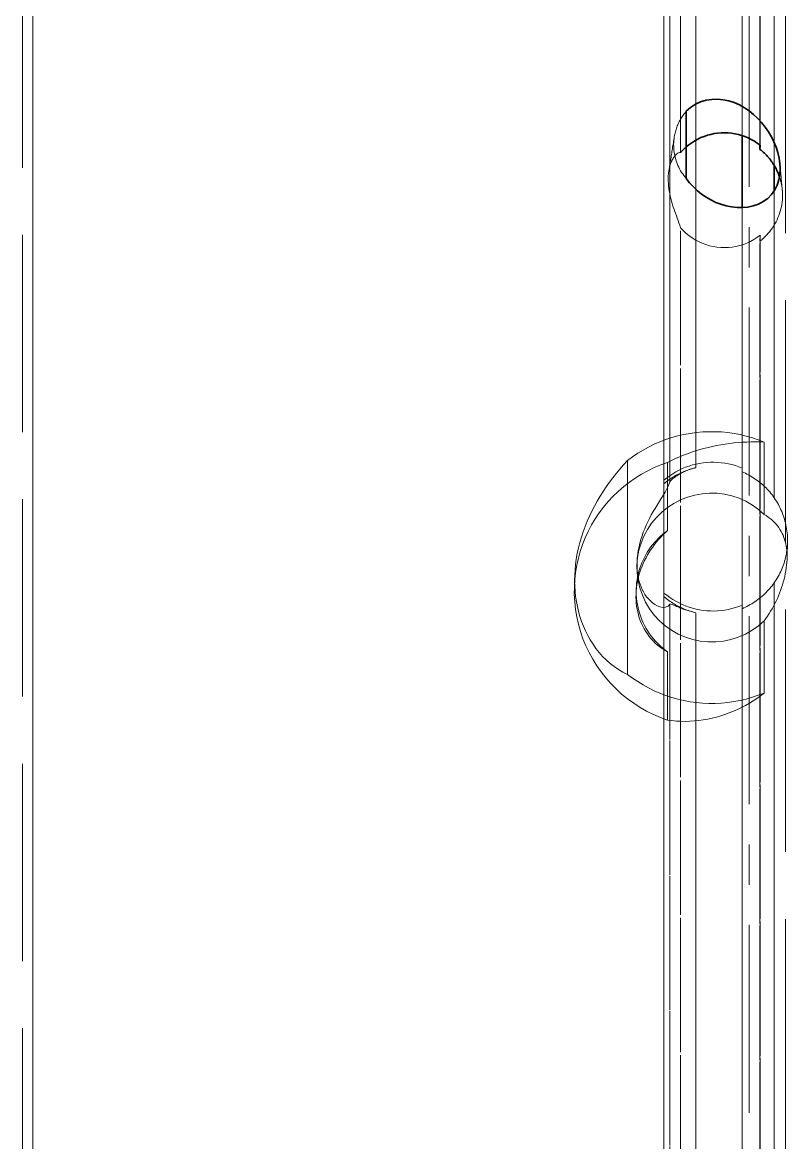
# Model space of a CAD drawing. Header units: millimetres. Extents: x 10 to 410, y 10 to 287.
# Drawn here: x 106.793 to 109.644, y 196.489 to 200.663 of the extents above; entities that cross this region are included whole.
import ezdxf

# ---------------------------------------------------------------- set-up
doc = ezdxf.new("R2010")
doc.units = ezdxf.units.MM
doc.linetypes.add('CENTER', pattern=[1.15, 0.7, -0.15, 0.15, -0.15])
doc.linetypes.add('DASHED', pattern=[0.75, 0.5, -0.25])
for name, color, linetype, lineweight in [('CENTER', 4, 'CENTER', 13), ('HIDDEN', 8, 'DASHED', 18), ('VISIBLE', 7, 'CONTINUOUS', 35)]:
    doc.layers.add(name, color=color, linetype=linetype, lineweight=lineweight)

msp = doc.modelspace()

# ---------------------------------------------------------------- linework, layer by layer
at = {"layer": 'CENTER'}
msp.add_line((109.5, 169), (109.5, 273), dxfattribs=at)
at = {"layer": 'HIDDEN'}
for points in [[(109.6361, 179.5271), (109.6361, 180.6801), (109.6361, 181.8331), (109.6361, 182.9861), (109.6361, 184.1391), (109.6361, 185.2921), (109.6361, 186.445), (109.6361, 187.598), (109.6361, 188.751), (109.6361, 189.904), (109.6361, 191.057), (109.6361, 192.21), (109.6361, 193.3629), (109.6361, 194.5159), (109.6361, 195.6689), (109.6361, 196.8219), (109.6361, 197.9749), (109.6361, 199.1279), (109.6361, 200.2809), (109.6361, 201.4338), (109.6361, 202.5868), (109.6361, 203.7398), (109.6361, 204.8928), (109.6361, 206.0458)], [(109.2052, 198.9509), (109.2052, 199.203), (109.2052, 199.4551), (109.2052, 199.7073), (109.2052, 199.9594), (109.2052, 200.2116), (109.2052, 200.4637), (109.2052, 200.7159), (109.2052, 200.968), (109.2052, 201.2202), (109.2052, 201.4723), (109.2052, 201.7244), (109.2052, 201.9766), (109.2052, 202.2287), (109.2052, 202.4809), (109.2052, 202.733), (109.2052, 202.9852), (109.2052, 203.2373), (109.2052, 203.4895), (109.2052, 203.7416), (109.2052, 203.9938), (109.2052, 204.2459), (109.2052, 204.498), (109.2052, 204.7502)], [(109.5937, 200.1302), (109.5937, 200.3316), (109.5937, 200.5329), (109.5937, 200.7342), (109.5937, 200.9355), (109.5937, 201.1368), (109.5937, 201.3381), (109.5937, 201.5394), (109.5937, 201.7407), (109.5937, 201.942), (109.5937, 202.1433), (109.5937, 202.3447), (109.5937, 202.546), (109.5937, 202.7473), (109.5937, 202.9486), (109.5937, 203.1499), (109.5937, 203.3512), (109.5937, 203.5525), (109.5937, 203.7538), (109.5937, 203.9551), (109.5937, 204.1565), (109.5937, 204.3578), (109.5937, 204.5591), (109.5937, 204.7604)], [(109.245, 200.1777), (109.245, 200.3655), (109.245, 200.5533), (109.245, 200.7411), (109.245, 200.929), (109.245, 201.1168), (109.245, 201.3046), (109.245, 201.4924), (109.245, 201.6803), (109.245, 201.8681), (109.245, 202.0559), (109.245, 202.2437), (109.245, 202.4316), (109.245, 202.6194), (109.245, 202.8072), (109.245, 202.9951), (109.245, 203.1829), (109.245, 203.3707), (109.245, 203.5585), (109.245, 203.7464), (109.245, 203.9342), (109.245, 204.122), (109.245, 204.3098), (109.245, 204.4977)], [(109.5406, 200.206), (109.5406, 200.3918), (109.5406, 200.5775), (109.5406, 200.7633), (109.5406, 200.9491), (109.5406, 201.1349), (109.5406, 201.3206), (109.5406, 201.5064), (109.5406, 201.6922), (109.5406, 201.878), (109.5406, 202.0637), (109.5406, 202.2495), (109.5406, 202.4353), (109.5406, 202.6211), (109.5406, 202.8068), (109.5406, 202.9926), (109.5406, 203.1784), (109.5406, 203.3642), (109.5406, 203.5499), (109.5406, 203.7357), (109.5406, 203.9215), (109.5406, 204.1073), (109.5406, 204.293), (109.5406, 204.4788)], [(109.5412, 200.2055), (109.5412, 200.3921), (109.5412, 200.5787), (109.5412, 200.7653), (109.5412, 200.952), (109.5412, 201.1386), (109.5412, 201.3252), (109.5412, 201.5118), (109.5412, 201.6984), (109.5412, 201.885), (109.5412, 202.0716), (109.5412, 202.2582), (109.5412, 202.4448), (109.5412, 202.6314), (109.5412, 202.8181), (109.5412, 203.0047), (109.5412, 203.1913), (109.5412, 203.3779), (109.5412, 203.5645), (109.5412, 203.7511), (109.5412, 203.9377), (109.5412, 204.1243), (109.5412, 204.3109), (109.5412, 204.4975)], [(106.8329, 193.4686), (106.8329, 193.9449), (106.8329, 194.4212), (106.8329, 194.8975), (106.8329, 195.3738), (106.8329, 195.8501), (106.8329, 196.3264), (106.8329, 196.8027), (106.8329, 197.279), (106.8329, 197.7553), (106.8329, 198.2316), (106.8329, 198.7079), (106.8329, 199.1842), (106.8329, 199.6606), (106.8329, 200.1369), (106.8329, 200.6132), (106.8329, 201.0895), (106.8329, 201.5658), (106.8329, 202.0421), (106.8329, 202.5184), (106.8329, 202.9947), (106.8329, 203.471), (106.8329, 203.9473), (106.8329, 204.4236)], [(106.7935, 181.6363), (106.7935, 182.6216), (106.7935, 183.6069), (106.7935, 184.5922), (106.7935, 185.5774), (106.7935, 186.5627), (106.7935, 187.548), (106.7935, 188.5333), (106.7935, 189.5185), (106.7935, 190.5038), (106.7935, 191.4891), (106.7935, 192.4744), (106.7935, 193.4597), (106.7935, 194.4449), (106.7935, 195.4302), (106.7935, 196.4155), (106.7935, 197.4008), (106.7935, 198.386), (106.7935, 199.3713), (106.7935, 200.3566), (106.7935, 201.3419), (106.7935, 202.3272), (106.7935, 203.3124), (106.7935, 204.2977)], [(109.1829, 198.9438), (109.1829, 199.1233), (109.1829, 199.3028), (109.1829, 199.4824), (109.1829, 199.6619), (109.1829, 199.8414), (109.1829, 200.0209), (109.1829, 200.2005), (109.1829, 200.38), (109.1829, 200.5595), (109.1829, 200.7391), (109.1829, 200.9186), (109.1829, 201.0981), (109.1829, 201.2777), (109.1829, 201.4572), (109.1829, 201.6367), (109.1829, 201.8163), (109.1829, 201.9958), (109.1829, 202.1753), (109.1829, 202.3549), (109.1829, 202.5344), (109.1829, 202.7139), (109.1829, 202.8935), (109.1829, 203.073)], [(109.1833, 179.9442), (109.1833, 180.9504), (109.1833, 181.9567), (109.1833, 182.9629), (109.1833, 183.9691), (109.1833, 184.9754), (109.1833, 185.9816), (109.1833, 186.9879), (109.1833, 187.9941), (109.1833, 189.0004), (109.1833, 190.0066), (109.1833, 191.0128), (109.1833, 192.0191), (109.1833, 193.0253), (109.1833, 194.0316), (109.1833, 195.0378), (109.1833, 196.044), (109.1833, 197.0503), (109.1833, 198.0565), (109.1833, 199.0628), (109.1833, 200.069), (109.1833, 201.0752), (109.1833, 202.0815), (109.1833, 203.0877)], [(109.3025, 199.0038), (109.3025, 199.1807), (109.3025, 199.3576), (109.3025, 199.5345), (109.3025, 199.7115), (109.3025, 199.8884), (109.3025, 200.0653), (109.3025, 200.2422), (109.3025, 200.4191), (109.3025, 200.5961), (109.3025, 200.773), (109.3025, 200.9499), (109.3025, 201.1268), (109.3025, 201.3037), (109.3025, 201.4807), (109.3025, 201.6576), (109.3025, 201.8345), (109.3025, 202.0114), (109.3025, 202.1884), (109.3025, 202.3653), (109.3025, 202.5422), (109.3025, 202.7191), (109.3025, 202.896), (109.3025, 203.073)], [(109.4739, 198.9886), (109.4739, 199.1662), (109.4739, 199.3438), (109.4739, 199.5213), (109.4739, 199.6989), (109.4739, 199.8765), (109.4739, 200.0541), (109.4739, 200.2316), (109.4739, 200.4092), (109.4739, 200.5868), (109.4739, 200.7644), (109.4739, 200.942), (109.4739, 201.1195), (109.4739, 201.2971), (109.4739, 201.4747), (109.4739, 201.6523), (109.4739, 201.8298), (109.4739, 202.0074), (109.4739, 202.185), (109.4739, 202.3626), (109.4739, 202.5402), (109.4739, 202.7177), (109.4739, 202.8953), (109.4739, 203.0729)], [(109.4744, 200.2411), (109.4744, 200.3648), (109.4744, 200.4886), (109.4744, 200.6124), (109.4744, 200.7361), (109.4744, 200.8599), (109.4744, 200.9837), (109.4744, 201.1074), (109.4744, 201.2312), (109.4744, 201.3549), (109.4744, 201.4787), (109.4744, 201.6025), (109.4744, 201.7262), (109.4744, 201.85), (109.4744, 201.9738), (109.4744, 202.0975), (109.4744, 202.2213), (109.4744, 202.345), (109.4744, 202.4688), (109.4744, 202.5926), (109.4744, 202.7163), (109.4744, 202.8401), (109.4744, 202.9639), (109.4744, 203.0876)], [(109.2217, 200.2368), (109.2225, 200.2414), (109.2234, 200.2459), (109.2244, 200.2504), (109.2256, 200.2549), (109.2268, 200.2594), (109.2281, 200.2638), (109.2296, 200.2682), (109.2311, 200.2726), (109.2328, 200.2769), (109.2345, 200.2812), (109.2364, 200.2855), (109.2383, 200.2897), (109.2404, 200.2938), (109.2425, 200.2979), (109.2448, 200.302), (109.2472, 200.306), (109.2496, 200.3099), (109.2522, 200.3138), (109.2548, 200.3176), (109.2575, 200.3213), (109.2603, 200.325), (109.2632, 200.3286), (109.2662, 200.3322)], [(109.2217, 200.2368), (109.2209, 200.2313), (109.22, 200.2258), (109.2191, 200.2202), (109.2182, 200.2147), (109.2173, 200.2092), (109.2164, 200.2037), (109.2155, 200.1982), (109.2147, 200.1927), (109.2138, 200.1872), (109.2129, 200.1816), (109.212, 200.1761), (109.2111, 200.1706), (109.2102, 200.1651), (109.2094, 200.1596), (109.2085, 200.1541), (109.2076, 200.1486), (109.2067, 200.143), (109.2058, 200.1375), (109.2049, 200.132), (109.204, 200.1265), (109.2032, 200.121), (109.2023, 200.1155), (109.2014, 200.11)], [(109.2662, 200.0807), (109.2616, 200.0863), (109.2571, 200.092), (109.2529, 200.098), (109.2489, 200.1041), (109.2451, 200.1103), (109.2416, 200.1167), (109.2383, 200.1232), (109.2353, 200.1298), (109.2325, 200.1366), (109.23, 200.1434), (109.2277, 200.1503), (109.2257, 200.1573), (109.224, 200.1644), (109.2225, 200.1715), (109.2213, 200.1787), (109.2204, 200.186), (109.2198, 200.1932), (109.2194, 200.2005), (109.2193, 200.2078), (109.2195, 200.2151), (109.22, 200.2223), (109.2207, 200.2296), (109.2217, 200.2368)], [(109.245, 200.1777), (109.2413, 200.1779), (109.2377, 200.1769), (109.2343, 200.1752), (109.2313, 200.173), (109.2285, 200.1706), (109.2258, 200.1679), (109.2234, 200.165), (109.2211, 200.1621), (109.219, 200.159), (109.217, 200.1558), (109.2151, 200.1526), (109.2134, 200.1492), (109.2118, 200.1458), (109.2103, 200.1424), (109.2089, 200.1389), (109.2077, 200.1354), (109.2065, 200.1318), (109.2054, 200.1282), (109.2044, 200.1246), (109.2035, 200.121), (109.2027, 200.1173), (109.202, 200.1137), (109.2014, 200.11)], [(109.245, 200.1777), (109.2458, 200.1786), (109.2467, 200.1796), (109.2476, 200.1806), (109.2484, 200.1816), (109.2493, 200.1825), (109.2502, 200.1835), (109.2511, 200.1844), (109.252, 200.1854), (109.2529, 200.1863), (109.2538, 200.1873), (109.2548, 200.1882), (109.2557, 200.1891), (109.2566, 200.19), (109.2576, 200.1909), (109.2585, 200.1918), (109.2594, 200.1927), (109.2604, 200.1936), (109.2614, 200.1945), (109.2623, 200.1954), (109.2633, 200.1963), (109.2643, 200.1972), (109.2652, 200.198), (109.2662, 200.1989)], [(109.6148, 200.1358), (109.6152, 200.1316), (109.6156, 200.1274), (109.616, 200.1232), (109.6164, 200.119), (109.6168, 200.1147), (109.6172, 200.1105), (109.6176, 200.1063), (109.618, 200.1021), (109.6184, 200.0979), (109.6188, 200.0936), (109.6192, 200.0894), (109.6195, 200.0852), (109.6199, 200.081), (109.6203, 200.0768), (109.6207, 200.0726), (109.6211, 200.0683), (109.6215, 200.0641), (109.6219, 200.0599), (109.6223, 200.0557), (109.6227, 200.0515), (109.6231, 200.0472), (109.6235, 200.043), (109.6239, 200.0388)], [(109.2014, 200.11), (109.2001, 200.1005), (109.1994, 200.091), (109.199, 200.0815), (109.1991, 200.072), (109.1995, 200.0625), (109.2003, 200.053), (109.2015, 200.0435), (109.2029, 200.0341), (109.2047, 200.0247), (109.2066, 200.0154), (109.2089, 200.0062), (109.2113, 199.997), (109.214, 199.9878), (109.2168, 199.9787), (109.2198, 199.9697), (109.2229, 199.9607), (109.2261, 199.9517), (109.2294, 199.9427), (109.2327, 199.9338), (109.2359, 199.9249), (109.2391, 199.9159), (109.2422, 199.9069), (109.245, 199.8978)], [(109.6135, 200.0878), (109.6141, 200.0857), (109.6148, 200.0836), (109.6155, 200.0815), (109.6161, 200.0795), (109.6167, 200.0774), (109.6173, 200.0753), (109.6178, 200.0731), (109.6184, 200.071), (109.6189, 200.0689), (109.6194, 200.0668), (109.6199, 200.0647), (109.6203, 200.0625), (109.6208, 200.0604), (109.6212, 200.0582), (109.6216, 200.0561), (109.6219, 200.0539), (109.6223, 200.0518), (109.6226, 200.0496), (109.6229, 200.0475), (109.6232, 200.0453), (109.6234, 200.0431), (109.6237, 200.041), (109.6239, 200.0388)], [(109.6248, 200.0188), (109.6246, 200.0102), (109.6241, 200.0017), (109.6233, 199.9931), (109.6221, 199.9846), (109.6205, 199.9762), (109.6187, 199.9678), (109.6165, 199.9595), (109.614, 199.9513), (109.6111, 199.9433), (109.6079, 199.9353), (109.6044, 199.9275), (109.6006, 199.9198), (109.5965, 199.9122), (109.5922, 199.9049), (109.5875, 199.8977), (109.5825, 199.8907), (109.5773, 199.8839), (109.5718, 199.8773), (109.566, 199.871), (109.56, 199.8648), (109.5538, 199.859), (109.5473, 199.8533), (109.5406, 199.848)], [(109.5937, 198.8918), (109.5937, 198.9415), (109.5937, 198.9912), (109.5937, 199.0409), (109.5937, 199.0906), (109.5937, 199.1403), (109.5937, 199.19), (109.5937, 199.2397), (109.5937, 199.2894), (109.5937, 199.3391), (109.5937, 199.3888), (109.5937, 199.4385), (109.5937, 199.4882), (109.5937, 199.5379), (109.5937, 199.5876), (109.5937, 199.6373), (109.5937, 199.687), (109.5937, 199.7367), (109.5937, 199.7864), (109.5937, 199.8361), (109.5937, 199.8858), (109.5937, 199.9355), (109.5937, 199.9852), (109.5937, 200.0349)], [(109.6239, 200.0388), (109.624, 200.0379), (109.624, 200.0371), (109.6241, 200.0362), (109.6242, 200.0353), (109.6242, 200.0345), (109.6243, 200.0336), (109.6244, 200.0327), (109.6244, 200.0319), (109.6245, 200.031), (109.6245, 200.0301), (109.6246, 200.0293), (109.6246, 200.0284), (109.6246, 200.0275), (109.6247, 200.0266), (109.6247, 200.0258), (109.6247, 200.0249), (109.6247, 200.024), (109.6248, 200.0232), (109.6248, 200.0223), (109.6248, 200.0214), (109.6248, 200.0206), (109.6248, 200.0197), (109.6248, 200.0188)], [(109.4744, 188.1871), (109.4744, 188.6996), (109.4744, 189.212), (109.4744, 189.7244), (109.4744, 190.2368), (109.4744, 190.7493), (109.4744, 191.2617), (109.4744, 191.7741), (109.4744, 192.2865), (109.4744, 192.7989), (109.4744, 193.3114), (109.4744, 193.8238), (109.4744, 194.3362), (109.4744, 194.8486), (109.4744, 195.361), (109.4744, 195.8735), (109.4744, 196.3859), (109.4744, 196.8983), (109.4744, 197.4107), (109.4744, 197.9231), (109.4744, 198.4356), (109.4744, 198.948), (109.4744, 199.4604), (109.4744, 199.9728)], [(109.5412, 199.8697), (109.5297, 199.8612), (109.5177, 199.8536), (109.5051, 199.8468), (109.4922, 199.8408), (109.4789, 199.8357), (109.4652, 199.8314), (109.4514, 199.8281), (109.4373, 199.8257), (109.4231, 199.8242), (109.4089, 199.8237), (109.3946, 199.8241), (109.3804, 199.8254), (109.3663, 199.8277), (109.3524, 199.8309), (109.3387, 199.835), (109.3254, 199.84), (109.3124, 199.8459), (109.2998, 199.8526), (109.2877, 199.8602), (109.2761, 199.8685), (109.2651, 199.8775), (109.2547, 199.8873), (109.245, 199.8978)], [(109.245, 188.1237), (109.245, 188.6356), (109.245, 189.1476), (109.245, 189.6595), (109.245, 190.1714), (109.245, 190.6833), (109.245, 191.1952), (109.245, 191.7071), (109.245, 192.219), (109.245, 192.731), (109.245, 193.2429), (109.245, 193.7548), (109.245, 194.2667), (109.245, 194.7786), (109.245, 195.2905), (109.245, 195.8024), (109.245, 196.3144), (109.245, 196.8263), (109.245, 197.3382), (109.245, 197.8501), (109.245, 198.362), (109.245, 198.8739), (109.245, 199.3859), (109.245, 199.8978)], [(109.5412, 199.8697), (109.5412, 199.8687), (109.5412, 199.8678), (109.5411, 199.8668), (109.5411, 199.8659), (109.5411, 199.865), (109.541, 199.864), (109.541, 199.8631), (109.541, 199.8621), (109.541, 199.8612), (109.5409, 199.8602), (109.5409, 199.8593), (109.5409, 199.8583), (109.5409, 199.8574), (109.5408, 199.8565), (109.5408, 199.8555), (109.5408, 199.8546), (109.5408, 199.8536), (109.5407, 199.8527), (109.5407, 199.8517), (109.5407, 199.8508), (109.5406, 199.8498), (109.5406, 199.8489), (109.5406, 199.848)], [(109.5406, 188.1521), (109.5406, 188.6606), (109.5406, 189.1691), (109.5406, 189.6776), (109.5406, 190.1861), (109.5406, 190.6947), (109.5406, 191.2032), (109.5406, 191.7117), (109.5406, 192.2202), (109.5406, 192.7287), (109.5406, 193.2372), (109.5406, 193.7458), (109.5406, 194.2543), (109.5406, 194.7628), (109.5406, 195.2713), (109.5406, 195.7798), (109.5406, 196.2883), (109.5406, 196.7969), (109.5406, 197.3054), (109.5406, 197.8139), (109.5406, 198.3224), (109.5406, 198.8309), (109.5406, 199.3394), (109.5406, 199.848)], [(109.5412, 188.1516), (109.5412, 188.6611), (109.5412, 189.1705), (109.5412, 189.68), (109.5412, 190.1895), (109.5412, 190.699), (109.5412, 191.2085), (109.5412, 191.718), (109.5412, 192.2274), (109.5412, 192.7369), (109.5412, 193.2464), (109.5412, 193.7559), (109.5412, 194.2654), (109.5412, 194.7749), (109.5412, 195.2843), (109.5412, 195.7938), (109.5412, 196.3033), (109.5412, 196.8128), (109.5412, 197.3223), (109.5412, 197.8317), (109.5412, 198.3412), (109.5412, 198.8507), (109.5412, 199.3602), (109.5412, 199.8697)], [(109.0471, 199.0302), (109.0659, 199.0442), (109.0853, 199.0573), (109.1053, 199.0695), (109.1258, 199.0807), (109.1468, 199.091), (109.1683, 199.1003), (109.1902, 199.1086), (109.2125, 199.1159), (109.235, 199.1222), (109.2578, 199.1275), (109.2809, 199.1317), (109.3041, 199.1348), (109.3274, 199.1369), (109.3508, 199.1379), (109.3742, 199.1379), (109.3976, 199.1367), (109.4209, 199.1345), (109.4441, 199.1313), (109.4671, 199.127), (109.4899, 199.1216), (109.5124, 199.1152), (109.5346, 199.1078), (109.5565, 199.0994)], [(109.1965, 199.0234), (109.211, 199.0306), (109.2257, 199.0374), (109.2405, 199.0439), (109.2555, 199.05), (109.2706, 199.0558), (109.2858, 199.0613), (109.3011, 199.0663), (109.3166, 199.0711), (109.3322, 199.0754), (109.3478, 199.0794), (109.3636, 199.0831), (109.3794, 199.0864), (109.3953, 199.0893), (109.4113, 199.0919), (109.4273, 199.0941), (109.4434, 199.0959), (109.4595, 199.0974), (109.4756, 199.0986), (109.4918, 199.0994), (109.508, 199.0998), (109.5241, 199.1), (109.5403, 199.0998), (109.5565, 199.0994)], [(109.5565, 198.8299), (109.5565, 198.8416), (109.5565, 198.8533), (109.5565, 198.865), (109.5565, 198.8767), (109.5565, 198.8884), (109.5565, 198.9002), (109.5565, 198.9119), (109.5565, 198.9236), (109.5565, 198.9353), (109.5565, 198.947), (109.5565, 198.9588), (109.5565, 198.9705), (109.5565, 198.9822), (109.5565, 198.9939), (109.5565, 199.0056), (109.5565, 199.0173), (109.5565, 199.0291), (109.5565, 199.0408), (109.5565, 199.0525), (109.5565, 199.0642), (109.5565, 199.0759), (109.5565, 199.0876), (109.5565, 199.0994)], [(108.8494, 198.5602), (108.851, 198.5869), (108.854, 198.6135), (108.8584, 198.64), (108.8643, 198.6661), (108.8715, 198.6919), (108.88, 198.7173), (108.8899, 198.7422), (108.9012, 198.7665), (108.9137, 198.7902), (108.9274, 198.8132), (108.9423, 198.8354), (108.9584, 198.8569), (108.9756, 198.8774), (108.9938, 198.897), (109.0131, 198.9156), (109.0333, 198.9332), (109.0544, 198.9497), (109.0764, 198.965), (109.0991, 198.9792), (109.1226, 198.9922), (109.1466, 199.0039), (109.1713, 199.0143), (109.1965, 199.0234)], [(108.8507, 198.6007), (108.8519, 198.6216), (108.8538, 198.6425), (108.8566, 198.6633), (108.8602, 198.684), (108.8645, 198.7045), (108.8696, 198.7249), (108.8754, 198.745), (108.8819, 198.765), (108.8891, 198.7847), (108.8969, 198.8042), (108.9054, 198.8234), (108.9145, 198.8423), (108.9241, 198.8609), (108.9343, 198.8792), (108.945, 198.8973), (108.9563, 198.915), (108.968, 198.9324), (108.9802, 198.9495), (108.9928, 198.9663), (109.0058, 198.9827), (109.0192, 198.9988), (109.033, 199.0147), (109.0471, 199.0302)], [(109.0471, 198.2335), (109.0471, 198.2682), (109.0471, 198.3028), (109.0471, 198.3374), (109.0471, 198.3721), (109.0471, 198.4067), (109.0471, 198.4414), (109.0471, 198.476), (109.0471, 198.5106), (109.0471, 198.5453), (109.0471, 198.5799), (109.0471, 198.6146), (109.0471, 198.6492), (109.0471, 198.6838), (109.0471, 198.7185), (109.0471, 198.7531), (109.0471, 198.7878), (109.0471, 198.8224), (109.0471, 198.857), (109.0471, 198.8917), (109.0471, 198.9263), (109.0471, 198.961), (109.0471, 198.9956), (109.0471, 199.0302)], [(109.1829, 198.9438), (109.1874, 198.9475), (109.1919, 198.9512), (109.1966, 198.9548), (109.2013, 198.9583), (109.2062, 198.9616), (109.211, 198.9649), (109.216, 198.9681), (109.221, 198.9711), (109.2261, 198.9741), (109.2312, 198.977), (109.2364, 198.9797), (109.2417, 198.9823), (109.247, 198.9849), (109.2523, 198.9873), (109.2577, 198.9896), (109.2632, 198.9918), (109.2687, 198.9938), (109.2742, 198.9958), (109.2798, 198.9976), (109.2854, 198.9993), (109.2911, 199.0009), (109.2968, 199.0024), (109.3025, 199.0038)], [(109.1833, 198.9571), (109.1937, 198.9657), (109.2046, 198.9736), (109.2158, 198.9811), (109.2274, 198.988), (109.2393, 198.9943), (109.2515, 199.0001), (109.264, 199.0053), (109.2766, 199.0098), (109.2895, 199.0138), (109.3026, 199.0171), (109.3158, 199.0198), (109.3291, 199.0218), (109.3425, 199.0232), (109.356, 199.024), (109.3695, 199.0241), (109.3829, 199.0236), (109.3964, 199.0224), (109.4097, 199.0206), (109.423, 199.0181), (109.4361, 199.015), (109.4491, 199.0113), (109.4618, 199.0069), (109.4744, 199.002)], [(109.1965, 198.7691), (109.1965, 198.7802), (109.1965, 198.7913), (109.1965, 198.8023), (109.1965, 198.8134), (109.1965, 198.8244), (109.1965, 198.8355), (109.1965, 198.8465), (109.1965, 198.8576), (109.1965, 198.8687), (109.1965, 198.8797), (109.1965, 198.8908), (109.1965, 198.9018), (109.1965, 198.9129), (109.1965, 198.9239), (109.1965, 198.935), (109.1965, 198.946), (109.1965, 198.9571), (109.1965, 198.9682), (109.1965, 198.9792), (109.1965, 198.9903), (109.1965, 199.0013), (109.1965, 199.0124), (109.1965, 199.0234)], [(109.3025, 199.0038), (109.2977, 199.0026), (109.293, 199.0014), (109.2883, 199), (109.2836, 198.9986), (109.279, 198.997), (109.2744, 198.9954), (109.2698, 198.9936), (109.2653, 198.9917), (109.2608, 198.9898), (109.2563, 198.9877), (109.2519, 198.9856), (109.2476, 198.9833), (109.2433, 198.9809), (109.2391, 198.9785), (109.2349, 198.9759), (109.2308, 198.9733), (109.2267, 198.9705), (109.2227, 198.9677), (109.2188, 198.9647), (109.2151, 198.9616), (109.2114, 198.9583), (109.208, 198.9549), (109.2052, 198.9509)], [(109.4744, 199.002), (109.4743, 199.0014), (109.4743, 199.0008), (109.4743, 199.0002), (109.4743, 198.9997), (109.4743, 198.9991), (109.4742, 198.9985), (109.4742, 198.9979), (109.4742, 198.9973), (109.4742, 198.9968), (109.4742, 198.9962), (109.4742, 198.9956), (109.4741, 198.995), (109.4741, 198.9944), (109.4741, 198.9938), (109.4741, 198.9933), (109.4741, 198.9927), (109.474, 198.9921), (109.474, 198.9915), (109.474, 198.9909), (109.474, 198.9903), (109.474, 198.9898), (109.4739, 198.9892), (109.4739, 198.9886)], [(109.4744, 198.4917), (109.4744, 198.5139), (109.4744, 198.5361), (109.4744, 198.5583), (109.4744, 198.5805), (109.4744, 198.6027), (109.4744, 198.6248), (109.4744, 198.647), (109.4744, 198.6692), (109.4744, 198.6914), (109.4744, 198.7136), (109.4744, 198.7358), (109.4744, 198.758), (109.4744, 198.7801), (109.4744, 198.8023), (109.4744, 198.8245), (109.4744, 198.8467), (109.4744, 198.8689), (109.4744, 198.8911), (109.4744, 198.9133), (109.4744, 198.9354), (109.4744, 198.9576), (109.4744, 198.9798), (109.4744, 199.002)], [(109.4739, 198.9886), (109.4801, 198.9859), (109.4863, 198.983), (109.4924, 198.98), (109.4984, 198.9768), (109.5043, 198.9735), (109.5101, 198.9701), (109.5159, 198.9665), (109.5216, 198.9628), (109.5271, 198.9589), (109.5326, 198.9549), (109.538, 198.9508), (109.5433, 198.9465), (109.5484, 198.9421), (109.5535, 198.9376), (109.5585, 198.9329), (109.5633, 198.9282), (109.568, 198.9233), (109.5726, 198.9183), (109.5771, 198.9132), (109.5814, 198.908), (109.5857, 198.9027), (109.5898, 198.8973), (109.5937, 198.8918)], [(109.083, 198.6529), (109.0838, 198.6671), (109.0853, 198.6812), (109.0874, 198.6952), (109.0902, 198.7091), (109.0934, 198.7229), (109.0973, 198.7365), (109.1016, 198.75), (109.1063, 198.7633), (109.1115, 198.7765), (109.1172, 198.7895), (109.1231, 198.8023), (109.1295, 198.815), (109.1361, 198.8275), (109.143, 198.8399), (109.1501, 198.8521), (109.1574, 198.8643), (109.1648, 198.8763), (109.1723, 198.8884), (109.1798, 198.9004), (109.1871, 198.9125), (109.194, 198.9249), (109.2003, 198.9376), (109.2052, 198.9509)], [(109.1833, 198.9571), (109.1833, 198.9566), (109.1833, 198.956), (109.1832, 198.9554), (109.1832, 198.9548), (109.1832, 198.9542), (109.1832, 198.9537), (109.1832, 198.9531), (109.1831, 198.9525), (109.1831, 198.9519), (109.1831, 198.9513), (109.1831, 198.9507), (109.1831, 198.9502), (109.183, 198.9496), (109.183, 198.949), (109.183, 198.9484), (109.183, 198.9478), (109.183, 198.9472), (109.1829, 198.9467), (109.1829, 198.9461), (109.1829, 198.9455), (109.1829, 198.9449), (109.1829, 198.9443), (109.1829, 198.9438)], [(109.1833, 198.5368), (109.1833, 198.5551), (109.1833, 198.5734), (109.1833, 198.5916), (109.1833, 198.6099), (109.1833, 198.6282), (109.1833, 198.6465), (109.1833, 198.6647), (109.1833, 198.683), (109.1833, 198.7013), (109.1833, 198.7196), (109.1833, 198.7378), (109.1833, 198.7561), (109.1833, 198.7744), (109.1833, 198.7927), (109.1833, 198.8109), (109.1833, 198.8292), (109.1833, 198.8475), (109.1833, 198.8658), (109.1833, 198.884), (109.1833, 198.9023), (109.1833, 198.9206), (109.1833, 198.9389), (109.1833, 198.9571)], [(109.0826, 198.641), (109.085, 198.6688), (109.0901, 198.6963), (109.098, 198.7231), (109.1086, 198.749), (109.1217, 198.7737), (109.1373, 198.7969), (109.1551, 198.8185), (109.1751, 198.8381), (109.1968, 198.8557), (109.2203, 198.8709), (109.2451, 198.8838), (109.2711, 198.8941), (109.298, 198.9018), (109.3255, 198.9067), (109.3534, 198.9089), (109.3814, 198.9083), (109.4091, 198.9049), (109.4364, 198.8988), (109.4629, 198.8899), (109.4885, 198.8785), (109.5127, 198.8646), (109.5355, 198.8483), (109.5565, 198.8299)], [(109.5937, 198.8918), (109.5979, 198.8857), (109.6019, 198.8794), (109.6057, 198.8731), (109.6093, 198.8667), (109.6128, 198.8601), (109.616, 198.8535), (109.6191, 198.8468), (109.6221, 198.84), (109.6248, 198.8331), (109.6274, 198.8262), (109.6298, 198.8192), (109.6319, 198.8121), (109.634, 198.805), (109.6358, 198.7978), (109.6374, 198.7906), (109.6389, 198.7834), (109.6401, 198.7761), (109.6412, 198.7687), (109.6421, 198.7614), (109.6428, 198.754), (109.6433, 198.7467), (109.6436, 198.7393), (109.6437, 198.7319)], [(109.5565, 198.8299), (109.5635, 198.8255), (109.5703, 198.8209), (109.5768, 198.816), (109.5832, 198.8108), (109.5893, 198.8053), (109.5951, 198.7995), (109.6006, 198.7934), (109.6058, 198.787), (109.6107, 198.7804), (109.6152, 198.7735), (109.6194, 198.7664), (109.6232, 198.7591), (109.6266, 198.7517), (109.6297, 198.744), (109.6323, 198.7363), (109.6347, 198.7284), (109.6366, 198.7204), (109.6382, 198.7123), (109.6395, 198.7042), (109.6405, 198.696), (109.6411, 198.6878), (109.6415, 198.6796), (109.6417, 198.6714)], [(109.0791, 198.5332), (109.0797, 198.5449), (109.0808, 198.5566), (109.0824, 198.5683), (109.0845, 198.5799), (109.087, 198.5914), (109.09, 198.6028), (109.0933, 198.6141), (109.0972, 198.6252), (109.1014, 198.6362), (109.106, 198.6471), (109.111, 198.6578), (109.1163, 198.6683), (109.122, 198.6786), (109.1281, 198.6887), (109.1345, 198.6985), (109.1412, 198.7082), (109.1482, 198.7177), (109.1556, 198.7269), (109.1632, 198.7358), (109.1711, 198.7446), (109.1793, 198.753), (109.1878, 198.7612), (109.1965, 198.7691)], [(109.0797, 198.5526), (109.0803, 198.5637), (109.0813, 198.5747), (109.0828, 198.5857), (109.0847, 198.5966), (109.0871, 198.6074), (109.0899, 198.6182), (109.0931, 198.6288), (109.0967, 198.6392), (109.1008, 198.6496), (109.1052, 198.6597), (109.1101, 198.6697), (109.1154, 198.6794), (109.121, 198.6889), (109.1271, 198.6982), (109.1335, 198.7073), (109.1402, 198.7161), (109.1473, 198.7246), (109.1548, 198.7328), (109.1625, 198.7407), (109.1706, 198.7483), (109.1789, 198.7556), (109.1876, 198.7626), (109.1965, 198.7691)], [(109.6435, 198.7228), (109.6432, 198.7159), (109.6427, 198.7091), (109.6421, 198.7022), (109.6412, 198.6954), (109.6402, 198.6886), (109.639, 198.6818), (109.6377, 198.6751), (109.6362, 198.6684), (109.6345, 198.6617), (109.6326, 198.6551), (109.6306, 198.6485), (109.6283, 198.642), (109.626, 198.6356), (109.6234, 198.6292), (109.6207, 198.6229), (109.6179, 198.6166), (109.6149, 198.6104), (109.6117, 198.6043), (109.6084, 198.5983), (109.6049, 198.5923), (109.6013, 198.5865), (109.5976, 198.5807), (109.5937, 198.575)], [(109.6435, 198.7228), (109.6434, 198.7202), (109.6433, 198.7175), (109.6433, 198.7149), (109.6432, 198.7123), (109.6431, 198.7096), (109.643, 198.707), (109.6429, 198.7044), (109.6428, 198.7017), (109.6427, 198.6991), (109.6426, 198.6965), (109.6426, 198.6938), (109.6425, 198.6912), (109.6424, 198.6886), (109.6423, 198.6859), (109.6422, 198.6833), (109.6421, 198.6807), (109.642, 198.678), (109.6419, 198.6754), (109.6419, 198.6728), (109.6418, 198.6701), (109.6417, 198.6675), (109.6416, 198.6649), (109.6415, 198.6622)], [(109.6437, 198.7319), (109.6437, 198.7315), (109.6437, 198.7311), (109.6437, 198.7307), (109.6437, 198.7303), (109.6437, 198.7299), (109.6437, 198.7295), (109.6436, 198.7291), (109.6436, 198.7287), (109.6436, 198.7283), (109.6436, 198.7279), (109.6436, 198.7275), (109.6436, 198.7271), (109.6436, 198.7267), (109.6436, 198.7263), (109.6436, 198.7259), (109.6436, 198.7256), (109.6436, 198.7252), (109.6436, 198.7248), (109.6436, 198.7244), (109.6436, 198.724), (109.6435, 198.7236), (109.6435, 198.7232), (109.6435, 198.7228)], [(109.6417, 198.6714), (109.6417, 198.671), (109.6417, 198.6706), (109.6417, 198.6702), (109.6417, 198.6698), (109.6417, 198.6694), (109.6417, 198.669), (109.6417, 198.6686), (109.6416, 198.6682), (109.6416, 198.6678), (109.6416, 198.6674), (109.6416, 198.667), (109.6416, 198.6666), (109.6416, 198.6662), (109.6416, 198.6658), (109.6416, 198.6654), (109.6416, 198.665), (109.6416, 198.6646), (109.6416, 198.6642), (109.6416, 198.6638), (109.6416, 198.6634), (109.6415, 198.663), (109.6415, 198.6626), (109.6415, 198.6622)], [(109.083, 198.6529), (109.083, 198.6524), (109.083, 198.6519), (109.083, 198.6514), (109.0829, 198.6509), (109.0829, 198.6503), (109.0829, 198.6498), (109.0829, 198.6493), (109.0829, 198.6488), (109.0829, 198.6483), (109.0828, 198.6477), (109.0828, 198.6472), (109.0828, 198.6467), (109.0828, 198.6462), (109.0828, 198.6456), (109.0828, 198.6451), (109.0827, 198.6446), (109.0827, 198.6441), (109.0827, 198.6436), (109.0827, 198.643), (109.0827, 198.6425), (109.0827, 198.642), (109.0826, 198.6415), (109.0826, 198.641)], [(109.5565, 198.4335), (109.5348, 198.4145), (109.5114, 198.3979), (109.4863, 198.3838), (109.4599, 198.3723), (109.4325, 198.3636), (109.4044, 198.3578), (109.3758, 198.3549), (109.347, 198.3549), (109.3184, 198.3578), (109.2902, 198.3637), (109.2628, 198.3724), (109.2365, 198.3839), (109.2114, 198.3981), (109.188, 198.4147), (109.1663, 198.4337), (109.1468, 198.4547), (109.1295, 198.4777), (109.1147, 198.5024), (109.1026, 198.5285), (109.0932, 198.5556), (109.0867, 198.5837), (109.0832, 198.6122), (109.0826, 198.641)], [(109.2052, 198.4956), (109.1987, 198.4875), (109.189, 198.4835), (109.1785, 198.4831), (109.1681, 198.4851), (109.1583, 198.4889), (109.149, 198.494), (109.1404, 198.5001), (109.1325, 198.5071), (109.1252, 198.5147), (109.1185, 198.5229), (109.1125, 198.5316), (109.1071, 198.5407), (109.1023, 198.5501), (109.098, 198.5598), (109.0944, 198.5697), (109.0913, 198.5798), (109.0887, 198.59), (109.0866, 198.6003), (109.085, 198.6108), (109.0838, 198.6213), (109.0831, 198.6318), (109.0829, 198.6424), (109.083, 198.6529)], [(109.6415, 198.6622), (109.641, 198.6515), (109.64, 198.6407), (109.6388, 198.6301), (109.6371, 198.6194), (109.6352, 198.6088), (109.633, 198.5983), (109.6305, 198.5878), (109.6277, 198.5774), (109.6246, 198.5671), (109.6213, 198.5569), (109.6177, 198.5467), (109.6139, 198.5366), (109.6099, 198.5267), (109.6056, 198.5168), (109.601, 198.507), (109.5963, 198.4974), (109.5913, 198.4878), (109.586, 198.4784), (109.5806, 198.4692), (109.5749, 198.46), (109.569, 198.451), (109.5628, 198.4422), (109.5565, 198.4335)], [(108.8507, 198.6007), (108.8507, 198.5989), (108.8506, 198.5972), (108.8506, 198.5954), (108.8505, 198.5936), (108.8504, 198.5919), (108.8504, 198.5901), (108.8503, 198.5883), (108.8503, 198.5866), (108.8502, 198.5848), (108.8502, 198.5831), (108.8501, 198.5813), (108.85, 198.5795), (108.85, 198.5778), (108.8499, 198.576), (108.8499, 198.5743), (108.8498, 198.5725), (108.8497, 198.5707), (108.8497, 198.569), (108.8496, 198.5672), (108.8496, 198.5655), (108.8495, 198.5637), (108.8495, 198.5619), (108.8494, 198.5602)], [(109.0471, 198.2335), (109.03, 198.2421), (109.0135, 198.2519), (108.9977, 198.2627), (108.9826, 198.2745), (108.9683, 198.2873), (108.9547, 198.3008), (108.9419, 198.3151), (108.93, 198.3301), (108.9189, 198.3457), (108.9086, 198.3619), (108.8992, 198.3786), (108.8907, 198.3957), (108.883, 198.4132), (108.8761, 198.4311), (108.8701, 198.4493), (108.8649, 198.4677), (108.8605, 198.4864), (108.8569, 198.5052), (108.8541, 198.5242), (108.8521, 198.5432), (108.8509, 198.5624), (108.8505, 198.5815), (108.8507, 198.6007)], [(109.1965, 198.0635), (109.17, 198.0731), (109.144, 198.0843), (109.1187, 198.0968), (109.0942, 198.1107), (109.0704, 198.126), (109.0475, 198.1425), (109.0256, 198.1603), (109.0047, 198.1793), (108.9849, 198.1994), (108.9662, 198.2206), (108.9487, 198.2428), (108.9325, 198.2659), (108.9177, 198.2899), (108.9041, 198.3147), (108.892, 198.3402), (108.8813, 198.3664), (108.8722, 198.3931), (108.8645, 198.4202), (108.8583, 198.4478), (108.8537, 198.4757), (108.8507, 198.5037), (108.8493, 198.5319), (108.8494, 198.5602)], [(109.0797, 198.5526), (109.0797, 198.5517), (109.0796, 198.5509), (109.0796, 198.55), (109.0796, 198.5492), (109.0796, 198.5484), (109.0795, 198.5475), (109.0795, 198.5467), (109.0795, 198.5458), (109.0795, 198.545), (109.0794, 198.5441), (109.0794, 198.5433), (109.0794, 198.5424), (109.0793, 198.5416), (109.0793, 198.5408), (109.0793, 198.5399), (109.0793, 198.5391), (109.0792, 198.5382), (109.0792, 198.5374), (109.0792, 198.5365), (109.0791, 198.5357), (109.0791, 198.5348), (109.0791, 198.534), (109.0791, 198.5332)], [(109.1965, 198.3177), (109.187, 198.3248), (109.1777, 198.3323), (109.1688, 198.3402), (109.1603, 198.3484), (109.1521, 198.357), (109.1442, 198.3659), (109.1368, 198.3752), (109.1298, 198.3848), (109.1232, 198.3946), (109.117, 198.4048), (109.1112, 198.4152), (109.1059, 198.4258), (109.1011, 198.4367), (109.0967, 198.4477), (109.0928, 198.4589), (109.0894, 198.4703), (109.0865, 198.4818), (109.0841, 198.4935), (109.0822, 198.5052), (109.0808, 198.517), (109.0799, 198.5288), (109.0796, 198.5407), (109.0797, 198.5526)], [(109.5937, 198.575), (109.5898, 198.5695), (109.5857, 198.5641), (109.5814, 198.5588), (109.5771, 198.5536), (109.5726, 198.5485), (109.568, 198.5435), (109.5633, 198.5387), (109.5585, 198.5339), (109.5535, 198.5293), (109.5484, 198.5248), (109.5433, 198.5204), (109.538, 198.5161), (109.5326, 198.512), (109.5271, 198.508), (109.5216, 198.5041), (109.5159, 198.5004), (109.5101, 198.4968), (109.5043, 198.4934), (109.4984, 198.4901), (109.4924, 198.4869), (109.4863, 198.4839), (109.4801, 198.481), (109.4739, 198.4783)], [(109.5937, 188.0763), (109.5937, 188.5328), (109.5937, 188.9892), (109.5937, 189.4457), (109.5937, 189.9022), (109.5937, 190.3586), (109.5937, 190.8151), (109.5937, 191.2716), (109.5937, 191.728), (109.5937, 192.1845), (109.5937, 192.641), (109.5937, 193.0974), (109.5937, 193.5539), (109.5937, 194.0104), (109.5937, 194.4668), (109.5937, 194.9233), (109.5937, 195.3798), (109.5937, 195.8362), (109.5937, 196.2927), (109.5937, 196.7492), (109.5937, 197.2056), (109.5937, 197.6621), (109.5937, 198.1186), (109.5937, 198.575)], [(109.1965, 198.3177), (109.1867, 198.3233), (109.1772, 198.3293), (109.168, 198.3358), (109.1592, 198.3428), (109.1508, 198.3503), (109.1427, 198.3581), (109.1351, 198.3664), (109.128, 198.3751), (109.1213, 198.3842), (109.1151, 198.3936), (109.1093, 198.4032), (109.1041, 198.4132), (109.0993, 198.4234), (109.0951, 198.4338), (109.0913, 198.4444), (109.0881, 198.4552), (109.0853, 198.4661), (109.0831, 198.4771), (109.0813, 198.4882), (109.08, 198.4994), (109.0792, 198.5107), (109.0789, 198.5219), (109.0791, 198.5332)], [(109.1833, 198.5368), (109.1833, 198.5362), (109.1833, 198.5356), (109.1832, 198.5351), (109.1832, 198.5345), (109.1832, 198.5339), (109.1832, 198.5333), (109.1832, 198.5327), (109.1831, 198.5322), (109.1831, 198.5316), (109.1831, 198.531), (109.1831, 198.5304), (109.1831, 198.5298), (109.183, 198.5292), (109.183, 198.5287), (109.183, 198.5281), (109.183, 198.5275), (109.183, 198.5269), (109.1829, 198.5263), (109.1829, 198.5257), (109.1829, 198.5252), (109.1829, 198.5246), (109.1829, 198.524), (109.1829, 198.5234)], [(109.3025, 198.4633), (109.2968, 198.4647), (109.2911, 198.4661), (109.2854, 198.4678), (109.2798, 198.4695), (109.2742, 198.4713), (109.2687, 198.4733), (109.2632, 198.4754), (109.2577, 198.4775), (109.2523, 198.4798), (109.247, 198.4823), (109.2417, 198.4848), (109.2364, 198.4874), (109.2312, 198.4902), (109.2261, 198.493), (109.221, 198.496), (109.216, 198.4991), (109.211, 198.5022), (109.2062, 198.5055), (109.2013, 198.5089), (109.1966, 198.5124), (109.1919, 198.516), (109.1874, 198.5196), (109.1829, 198.5234)], [(109.1829, 186.8898), (109.1829, 187.3956), (109.1829, 187.9014), (109.1829, 188.4072), (109.1829, 188.9131), (109.1829, 189.4189), (109.1829, 189.9247), (109.1829, 190.4305), (109.1829, 190.9363), (109.1829, 191.4421), (109.1829, 191.9479), (109.1829, 192.4537), (109.1829, 192.9595), (109.1829, 193.4653), (109.1829, 193.9711), (109.1829, 194.477), (109.1829, 194.9828), (109.1829, 195.4886), (109.1829, 195.9944), (109.1829, 196.5002), (109.1829, 197.006), (109.1829, 197.5118), (109.1829, 198.0176), (109.1829, 198.5234)], [(109.4744, 198.4917), (109.4618, 198.4868), (109.4491, 198.4824), (109.4361, 198.4787), (109.423, 198.4756), (109.4097, 198.4732), (109.3964, 198.4714), (109.3829, 198.4702), (109.3694, 198.4697), (109.356, 198.4698), (109.3425, 198.4706), (109.3291, 198.472), (109.3158, 198.4741), (109.3026, 198.4768), (109.2895, 198.4801), (109.2766, 198.4841), (109.2639, 198.4886), (109.2515, 198.4938), (109.2393, 198.4996), (109.2274, 198.5059), (109.2158, 198.5128), (109.2046, 198.5203), (109.1937, 198.5283), (109.1833, 198.5368)], [(109.3025, 198.4633), (109.2981, 198.4643), (109.2938, 198.4654), (109.2894, 198.4665), (109.2851, 198.4677), (109.2808, 198.4689), (109.2765, 198.4702), (109.2722, 198.4715), (109.2679, 198.4728), (109.2637, 198.4743), (109.2594, 198.4757), (109.2552, 198.4772), (109.251, 198.4788), (109.2468, 198.4804), (109.2426, 198.482), (109.2385, 198.4837), (109.2343, 198.4854), (109.2302, 198.4871), (109.2261, 198.4889), (109.2219, 198.4906), (109.2178, 198.4924), (109.2136, 198.4941), (109.2094, 198.4955), (109.2052, 198.4956)], [(109.2052, 186.8969), (109.2052, 187.4012), (109.2052, 187.9055), (109.2052, 188.4098), (109.2052, 188.9141), (109.2052, 189.4184), (109.2052, 189.9227), (109.2052, 190.427), (109.2052, 190.9312), (109.2052, 191.4355), (109.2052, 191.9398), (109.2052, 192.4441), (109.2052, 192.9484), (109.2052, 193.4527), (109.2052, 193.957), (109.2052, 194.4613), (109.2052, 194.9656), (109.2052, 195.4699), (109.2052, 195.9741), (109.2052, 196.4784), (109.2052, 196.9827), (109.2052, 197.487), (109.2052, 197.9913), (109.2052, 198.4956)], [(109.3025, 186.9499), (109.3025, 187.4504), (109.3025, 187.951), (109.3025, 188.4516), (109.3025, 188.9522), (109.3025, 189.4528), (109.3025, 189.9534), (109.3025, 190.4539), (109.3025, 190.9545), (109.3025, 191.4551), (109.3025, 191.9557), (109.3025, 192.4563), (109.3025, 192.9569), (109.3025, 193.4575), (109.3025, 193.958), (109.3025, 194.4586), (109.3025, 194.9592), (109.3025, 195.4598), (109.3025, 195.9604), (109.3025, 196.461), (109.3025, 196.9615), (109.3025, 197.4621), (109.3025, 197.9627), (109.3025, 198.4633)], [(109.4744, 198.4917), (109.4743, 198.4911), (109.4743, 198.4906), (109.4743, 198.49), (109.4743, 198.4894), (109.4743, 198.4888), (109.4742, 198.4882), (109.4742, 198.4877), (109.4742, 198.4871), (109.4742, 198.4865), (109.4742, 198.4859), (109.4742, 198.4853), (109.4741, 198.4847), (109.4741, 198.4842), (109.4741, 198.4836), (109.4741, 198.483), (109.4741, 198.4824), (109.474, 198.4818), (109.474, 198.4812), (109.474, 198.4807), (109.474, 198.4801), (109.474, 198.4795), (109.4739, 198.4789), (109.4739, 198.4783)], [(109.4739, 186.9347), (109.4739, 187.4366), (109.4739, 187.9385), (109.4739, 188.4404), (109.4739, 188.9423), (109.4739, 189.4442), (109.4739, 189.9461), (109.4739, 190.448), (109.4739, 190.9499), (109.4739, 191.4518), (109.4739, 191.9537), (109.4739, 192.4556), (109.4739, 192.9575), (109.4739, 193.4594), (109.4739, 193.9613), (109.4739, 194.4631), (109.4739, 194.965), (109.4739, 195.4669), (109.4739, 195.9688), (109.4739, 196.4707), (109.4739, 196.9726), (109.4739, 197.4745), (109.4739, 197.9764), (109.4739, 198.4783)], [(109.5565, 198.164), (109.5565, 198.1757), (109.5565, 198.1874), (109.5565, 198.1991), (109.5565, 198.2109), (109.5565, 198.2226), (109.5565, 198.2343), (109.5565, 198.246), (109.5565, 198.2577), (109.5565, 198.2695), (109.5565, 198.2812), (109.5565, 198.2929), (109.5565, 198.3046), (109.5565, 198.3163), (109.5565, 198.328), (109.5565, 198.3398), (109.5565, 198.3515), (109.5565, 198.3632), (109.5565, 198.3749), (109.5565, 198.3866), (109.5565, 198.3983), (109.5565, 198.4101), (109.5565, 198.4218), (109.5565, 198.4335)], [(109.1965, 198.0635), (109.1965, 198.0745), (109.1965, 198.0856), (109.1965, 198.0966), (109.1965, 198.1077), (109.1965, 198.1187), (109.1965, 198.1298), (109.1965, 198.1409), (109.1965, 198.1519), (109.1965, 198.163), (109.1965, 198.174), (109.1965, 198.1851), (109.1965, 198.1961), (109.1965, 198.2072), (109.1965, 198.2182), (109.1965, 198.2293), (109.1965, 198.2404), (109.1965, 198.2514), (109.1965, 198.2625), (109.1965, 198.2735), (109.1965, 198.2846), (109.1965, 198.2956), (109.1965, 198.3067), (109.1965, 198.3177)], [(109.5565, 198.164), (109.5346, 198.1556), (109.5124, 198.1482), (109.4899, 198.1418), (109.4671, 198.1365), (109.444, 198.1322), (109.4209, 198.1289), (109.3975, 198.1267), (109.3742, 198.1256), (109.3507, 198.1256), (109.3273, 198.1266), (109.304, 198.1287), (109.2808, 198.1319), (109.2578, 198.1361), (109.235, 198.1414), (109.2124, 198.1477), (109.1902, 198.155), (109.1683, 198.1634), (109.1468, 198.1727), (109.1258, 198.183), (109.1053, 198.1943), (109.0853, 198.2065), (109.0659, 198.2195), (109.0471, 198.2335)], [(109.5565, 198.164), (109.5431, 198.1539), (109.5295, 198.1443), (109.5155, 198.1351), (109.5013, 198.1264), (109.4868, 198.1181), (109.472, 198.1104), (109.457, 198.1031), (109.4417, 198.0963), (109.4262, 198.09), (109.4105, 198.0842), (109.3947, 198.079), (109.3786, 198.0744), (109.3624, 198.0703), (109.3461, 198.0668), (109.3296, 198.0639), (109.3131, 198.0617), (109.2964, 198.06), (109.2798, 198.059), (109.2631, 198.0586), (109.2464, 198.0588), (109.2297, 198.0597), (109.2131, 198.0613), (109.1965, 198.0635)]]:
    msp.add_lwpolyline(points, dxfattribs=at)
at = {"layer": 'VISIBLE'}
for points in [[(109.6148, 200.1358), (109.6118, 200.1569), (109.607, 200.1777), (109.6006, 200.198), (109.5926, 200.2178), (109.5832, 200.2369), (109.5724, 200.2553), (109.5604, 200.2729), (109.5471, 200.2896), (109.5327, 200.3053), (109.5171, 200.3198), (109.5005, 200.3331), (109.4828, 200.345), (109.4641, 200.3552), (109.4446, 200.3638), (109.4243, 200.3703), (109.4034, 200.3747), (109.3822, 200.3767), (109.3609, 200.3761), (109.3399, 200.3728), (109.3195, 200.3667), (109.3001, 200.3578), (109.2822, 200.3462), (109.2662, 200.3322)], [(109.2662, 200.0807), (109.2662, 200.0916), (109.2662, 200.1025), (109.2662, 200.1135), (109.2662, 200.1244), (109.2662, 200.1353), (109.2662, 200.1463), (109.2662, 200.1572), (109.2662, 200.1681), (109.2662, 200.1791), (109.2662, 200.19), (109.2662, 200.2009), (109.2662, 200.2119), (109.2662, 200.2228), (109.2662, 200.2337), (109.2662, 200.2447), (109.2662, 200.2556), (109.2662, 200.2665), (109.2662, 200.2775), (109.2662, 200.2884), (109.2662, 200.2994), (109.2662, 200.3103), (109.2662, 200.3212), (109.2662, 200.3322)], [(109.2662, 200.1989), (109.2763, 200.2071), (109.2868, 200.2146), (109.2977, 200.2216), (109.3091, 200.2278), (109.3208, 200.2334), (109.3328, 200.2382), (109.3451, 200.2424), (109.3576, 200.2457), (109.3703, 200.2483), (109.3831, 200.2502), (109.396, 200.2513), (109.409, 200.2516), (109.422, 200.2511), (109.4349, 200.2499), (109.4477, 200.2479), (109.4603, 200.2451), (109.4728, 200.2416), (109.485, 200.2373), (109.497, 200.2323), (109.5086, 200.2266), (109.5199, 200.2203), (109.5308, 200.2132), (109.5412, 200.2055)], [(109.4744, 199.9728), (109.4744, 199.9845), (109.4744, 199.9961), (109.4744, 200.0078), (109.4744, 200.0195), (109.4744, 200.0311), (109.4744, 200.0428), (109.4744, 200.0545), (109.4744, 200.0661), (109.4744, 200.0778), (109.4744, 200.0895), (109.4744, 200.1011), (109.4744, 200.1128), (109.4744, 200.1244), (109.4744, 200.1361), (109.4744, 200.1478), (109.4744, 200.1594), (109.4744, 200.1711), (109.4744, 200.1828), (109.4744, 200.1944), (109.4744, 200.2061), (109.4744, 200.2178), (109.4744, 200.2294), (109.4744, 200.2411)], [(109.5406, 200.1897), (109.5406, 200.1905), (109.5406, 200.1912), (109.5406, 200.1919), (109.5406, 200.1926), (109.5406, 200.1933), (109.5406, 200.194), (109.5406, 200.1947), (109.5406, 200.1954), (109.5406, 200.1961), (109.5406, 200.1968), (109.5406, 200.1975), (109.5406, 200.1982), (109.5406, 200.1989), (109.5406, 200.1996), (109.5406, 200.2003), (109.5406, 200.201), (109.5406, 200.2018), (109.5406, 200.2025), (109.5406, 200.2032), (109.5406, 200.2039), (109.5406, 200.2046), (109.5406, 200.2053), (109.5406, 200.206)], [(109.5406, 200.1897), (109.5406, 200.1904), (109.5406, 200.1911), (109.5407, 200.1918), (109.5407, 200.1925), (109.5407, 200.1932), (109.5408, 200.1939), (109.5408, 200.1945), (109.5408, 200.1952), (109.5408, 200.1959), (109.5409, 200.1966), (109.5409, 200.1973), (109.5409, 200.198), (109.5409, 200.1987), (109.541, 200.1993), (109.541, 200.2), (109.541, 200.2007), (109.541, 200.2014), (109.5411, 200.2021), (109.5411, 200.2028), (109.5411, 200.2035), (109.5412, 200.2041), (109.5412, 200.2048), (109.5412, 200.2055)], [(109.5406, 200.1897), (109.5449, 200.1863), (109.5492, 200.1828), (109.5533, 200.1791), (109.5574, 200.1754), (109.5613, 200.1715), (109.5652, 200.1676), (109.569, 200.1635), (109.5726, 200.1594), (109.5762, 200.1551), (109.5796, 200.1508), (109.5829, 200.1464), (109.5862, 200.1419), (109.5893, 200.1373), (109.5922, 200.1327), (109.5951, 200.1279), (109.5978, 200.1231), (109.6005, 200.1183), (109.6029, 200.1133), (109.6053, 200.1083), (109.6075, 200.1033), (109.6096, 200.0982), (109.6116, 200.093), (109.6135, 200.0878)], [(109.5937, 200.0349), (109.5937, 200.039), (109.5937, 200.0432), (109.5937, 200.0473), (109.5937, 200.0515), (109.5937, 200.0556), (109.5937, 200.0597), (109.5937, 200.0639), (109.5937, 200.068), (109.5937, 200.0722), (109.5937, 200.0763), (109.5937, 200.0805), (109.5937, 200.0846), (109.5937, 200.0888), (109.5937, 200.0929), (109.5937, 200.0971), (109.5937, 200.1012), (109.5937, 200.1054), (109.5937, 200.1095), (109.5937, 200.1137), (109.5937, 200.1178), (109.5937, 200.1219), (109.5937, 200.1261), (109.5937, 200.1302)], [(109.6157, 200.1166), (109.6157, 200.1175), (109.6157, 200.1183), (109.6157, 200.1191), (109.6157, 200.12), (109.6157, 200.1208), (109.6157, 200.1216), (109.6156, 200.1225), (109.6156, 200.1233), (109.6156, 200.1242), (109.6156, 200.125), (109.6155, 200.1258), (109.6155, 200.1267), (109.6154, 200.1275), (109.6154, 200.1283), (109.6153, 200.1292), (109.6153, 200.13), (109.6152, 200.1308), (109.6152, 200.1317), (109.6151, 200.1325), (109.615, 200.1333), (109.615, 200.1342), (109.6149, 200.135), (109.6148, 200.1358)], [(109.2662, 200.0807), (109.2788, 200.0646), (109.2926, 200.0496), (109.3075, 200.0356), (109.3234, 200.0229), (109.3403, 200.0113), (109.3579, 200.0011), (109.3763, 199.9923), (109.3954, 199.985), (109.415, 199.9792), (109.435, 199.9752), (109.4553, 199.973), (109.4757, 199.9729), (109.496, 199.9748), (109.5159, 199.9791), (109.5352, 199.9859), (109.5533, 199.9953), (109.5698, 200.0073), (109.5841, 200.0218), (109.5959, 200.0384), (109.6049, 200.0567), (109.6111, 200.0762), (109.6146, 200.0963), (109.6157, 200.1166)]]:
    msp.add_lwpolyline(points, dxfattribs=at)

doc.saveas('drawing.dxf')
